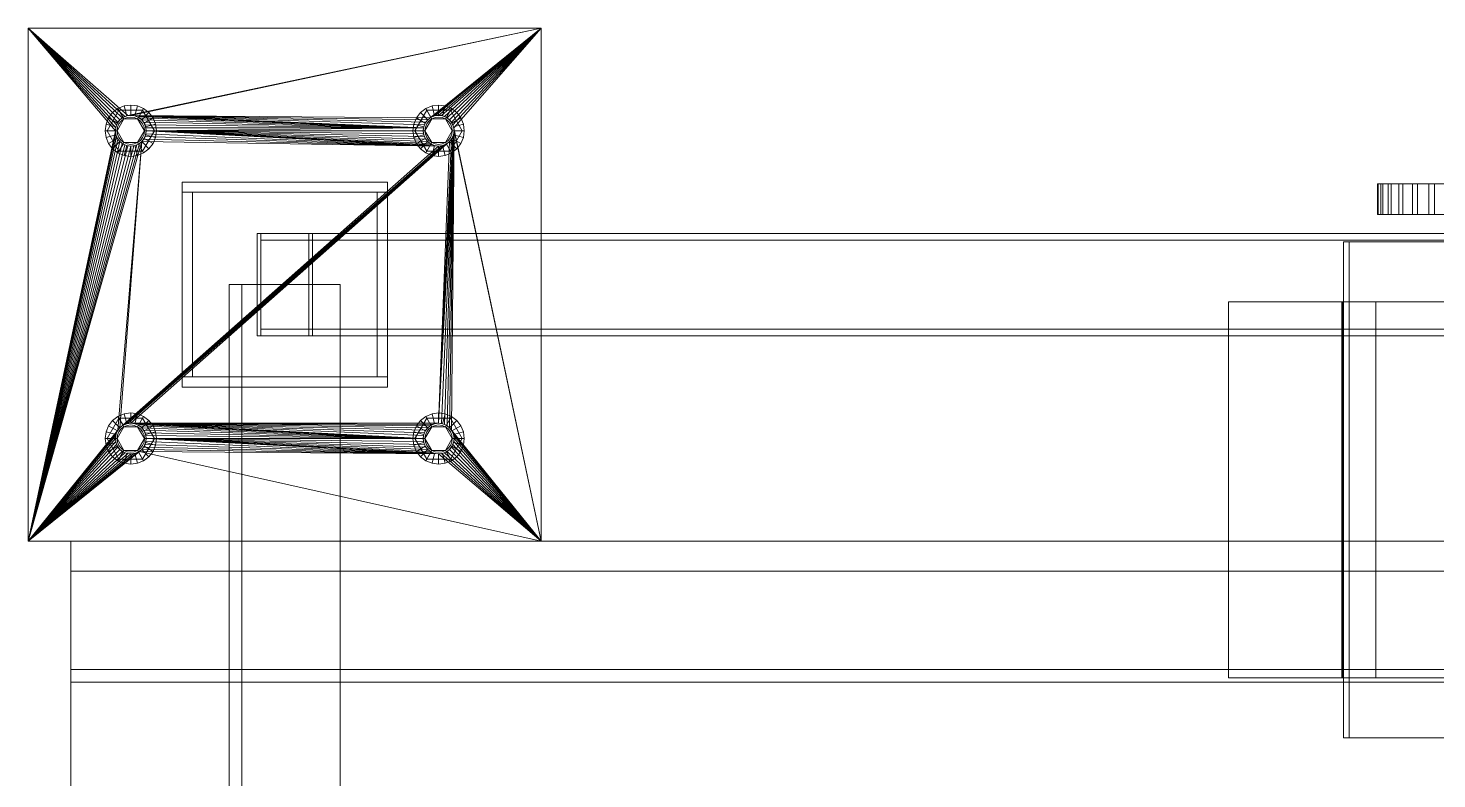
# Model space of a CAD drawing. Header units: millimetres. Extents: x -191664 to 191490, y -197311 to 10263.
# Drawn here: x 9095 to 9918, y -17539 to -17100 of the extents above; entities that cross this region are included whole.
import ezdxf

# ---------------------------------------------------------------- set-up
doc = ezdxf.new("R2010")
doc.units = ezdxf.units.MM
doc.layers.add('superior_C01', color=7, linetype='Continuous', lineweight=0)
doc.layers.add('superior_mezcladora', color=7, linetype='Continuous', lineweight=0)

msp = doc.modelspace()

# ---------------------------------------------------------------- linework, layer by layer
at = {"layer": 'superior_C01', "color": 9, "true_color": 0xbac6cb}
for p, q in [((9885.48, -17191), (9883.55, -17191)), ((9883.55, -17191), (9883.92, -17191)), ((9883.55, -17209), (9883.55, -17191)), ((9883.92, -17191), (9886.58, -17191)), ((9883.92, -17209), (9883.92, -17191)), ((9889.64, -17191), (9885.48, -17191)), ((9885.48, -17209), (9885.48, -17191)), ((9886.58, -17191), (9891.42, -17191)), ((9886.58, -17209), (9886.58, -17191)), ((9895.87, -17191), (9889.64, -17191)), ((9889.64, -17209), (9889.64, -17191)), ((9891.42, -17191), (9898.26, -17191)), ((9891.42, -17209), (9891.42, -17191)), ((9903.92, -17191), (9895.87, -17191)), ((9895.87, -17209), (9895.87, -17191)), ((9898.26, -17191), (9906.83, -17191)), ((9898.26, -17209), (9898.26, -17191)), ((9913.49, -17191), (9903.92, -17191)), ((9903.92, -17209), (9903.92, -17191)), ((9906.83, -17191), (9916.81, -17191)), ((9906.83, -17209), (9906.83, -17191)), ((9924.21, -17191), (9913.49, -17191)), ((9913.49, -17209), (9913.49, -17191)), ((9916.81, -17191), (9927.81, -17191)), ((9916.81, -17209), (9916.81, -17191)), ((9883.92, -17209), (9883.55, -17209)), ((9883.55, -17209), (9885.48, -17209)), ((9886.58, -17209), (9883.92, -17209)), ((9885.48, -17209), (9889.64, -17209)), ((9891.42, -17209), (9886.58, -17209)), ((9889.64, -17209), (9895.87, -17209)), ((9898.26, -17209), (9891.42, -17209)), ((9895.87, -17209), (9903.92, -17209)), ((9906.83, -17209), (9898.26, -17209)), ((9903.92, -17209), (9913.49, -17209)), ((9916.81, -17209), (9906.83, -17209)), ((9913.49, -17209), (9924.21, -17209)), ((9927.81, -17209), (9916.81, -17209))]:
    msp.add_line(p, q, dxfattribs=at)
at = {"layer": 'superior_C01', "color": 139, "true_color": 0x354b57}
for p, q in [((10583.61, -17225), (9863.62, -17225)), ((9863.62, -17225), (9863.62, -17515)), ((9866.82, -17225), (9863.62, -17225)), ((9866.82, -17515), (9866.82, -17225)), ((9866.82, -17225), (10586.81, -17225)), ((10052.19, -17260), (9862.71, -17260)), ((9862.71, -17260), (9862.71, -17480)), ((9882.57, -17260), (9862.71, -17260)), ((9882.57, -17480), (9882.57, -17260)), ((9882.57, -17260), (10072.04, -17260)), ((9862.71, -17480), (10052.19, -17480)), ((9862.71, -17480), (9882.57, -17480)), ((10072.04, -17480), (9882.57, -17480)), ((9863.62, -17515), (10583.61, -17515)), ((9863.62, -17515), (9866.82, -17515)), ((10586.81, -17515), (9866.82, -17515))]:
    msp.add_line(p, q, dxfattribs=at)
at = {"layer": 'superior_C01', "color": 147, "true_color": 0x1f7180}
for p, q in [((9985.91, -17260), (9796.44, -17260)), ((9796.44, -17260), (9796.44, -17480)), ((9863.03, -17260), (9796.44, -17260)), ((9863.03, -17480), (9863.03, -17260)), ((9863.03, -17260), (10052.51, -17260)), ((9796.44, -17480), (9985.91, -17480)), ((9796.44, -17480), (9863.03, -17480)), ((10052.51, -17480), (9863.03, -17480))]:
    msp.add_line(p, q, dxfattribs=at)
at = {"layer": 'superior_mezcladora', "color": 252, "true_color": 0x82929a}
for p, q in [((9094.53, -17400), (9094.53, -17100)), ((9094.53, -17100), (9145.53, -17160)), ((9094.53, -17100), (9145.7, -17158.24)), ((9094.53, -17100), (9146.21, -17156.56)), ((9094.53, -17100), (9147.05, -17155)), ((9094.53, -17100), (9148.16, -17153.64)), ((9094.53, -17100), (9149.53, -17152.52)), ((9094.53, -17100), (9151.08, -17151.69)), ((9094.53, -17100), (9152.77, -17151.17)), ((9094.53, -17100), (9394.53, -17100)), ((9394.53, -17100), (9152.77, -17151.17)), ((9394.53, -17100), (9154.53, -17151)), ((9394.53, -17100), (9329.53, -17152.52)), ((9394.53, -17100), (9331.08, -17151.69)), ((9394.53, -17100), (9332.77, -17151.17)), ((9394.53, -17100), (9334.53, -17151)), ((9394.53, -17100), (9336.28, -17151.17)), ((9394.53, -17100), (9337.97, -17151.69)), ((9394.53, -17100), (9339.53, -17152.52)), ((9394.53, -17100), (9340.89, -17153.64)), ((9394.53, -17100), (9342.01, -17155)), ((9394.53, -17100), (9342.84, -17156.56)), ((9394.53, -17100), (9343.36, -17158.24)), ((9394.53, -17100), (9394.53, -17400)), ((9147.05, -17155), (9146.21, -17156.56)), ((9148.16, -17153.64), (9147.05, -17155)), ((9149.53, -17152.52), (9148.16, -17153.64)), ((9151.08, -17151.69), (9149.53, -17152.52)), ((9152.77, -17151.17), (9151.08, -17151.69)), ((9154.53, -17151), (9152.77, -17151.17)), ((9156.28, -17151.17), (9154.53, -17151)), ((9154.53, -17151), (9325.7, -17158.24)), ((9154.53, -17151), (9326.21, -17156.56)), ((9154.53, -17151), (9327.05, -17155)), ((9154.53, -17151), (9328.16, -17153.64)), ((9154.53, -17151), (9329.53, -17152.52)), ((9157.97, -17151.69), (9156.28, -17151.17)), ((9156.28, -17151.17), (9325.7, -17158.24)), ((9159.53, -17152.52), (9157.97, -17151.69)), ((9157.97, -17151.69), (9325.7, -17158.24)), ((9160.89, -17153.64), (9159.53, -17152.52)), ((9159.53, -17152.52), (9325.7, -17158.24)), ((9162.01, -17155), (9160.89, -17153.64)), ((9160.89, -17153.64), (9325.7, -17158.24)), ((9162.84, -17156.56), (9162.01, -17155)), ((9162.01, -17155), (9325.7, -17158.24)), ((9327.05, -17155), (9326.21, -17156.56)), ((9328.16, -17153.64), (9327.05, -17155)), ((9329.53, -17152.52), (9328.16, -17153.64)), ((9331.08, -17151.69), (9329.53, -17152.52)), ((9332.77, -17151.17), (9331.08, -17151.69)), ((9334.53, -17151), (9332.77, -17151.17)), ((9336.28, -17151.17), (9334.53, -17151)), ((9337.97, -17151.69), (9336.28, -17151.17)), ((9339.53, -17152.52), (9337.97, -17151.69)), ((9340.89, -17153.64), (9339.53, -17152.52)), ((9342.01, -17155), (9340.89, -17153.64)), ((9342.84, -17156.56), (9342.01, -17155)), ((9094.53, -17400), (9145.53, -17160)), ((9145.7, -17161.76), (9094.53, -17400)), ((9146.21, -17163.44), (9094.53, -17400)), ((9145.7, -17158.24), (9145.53, -17160)), ((9145.53, -17160), (9145.7, -17161.76)), ((9146.21, -17156.56), (9145.7, -17158.24)), ((9145.7, -17161.76), (9146.21, -17163.44)), ((9146.21, -17163.44), (9147.05, -17165)), ((9162.01, -17165), (9162.84, -17163.44)), ((9163.36, -17158.24), (9162.84, -17156.56)), ((9162.84, -17156.56), (9325.7, -17158.24)), ((9162.84, -17163.44), (9163.36, -17161.76)), ((9334.53, -17169), (9162.84, -17163.44)), ((9163.53, -17160), (9163.36, -17158.24)), ((9163.36, -17158.24), (9325.7, -17158.24)), ((9163.36, -17161.76), (9163.53, -17160)), ((9334.53, -17169), (9163.36, -17161.76)), ((9163.53, -17160), (9325.7, -17158.24)), ((9325.53, -17160), (9163.53, -17160)), ((9325.7, -17161.76), (9163.53, -17160)), ((9326.21, -17163.44), (9163.53, -17160)), ((9327.05, -17165), (9163.53, -17160)), ((9328.16, -17166.36), (9163.53, -17160)), ((9329.53, -17167.48), (9163.53, -17160)), ((9331.08, -17168.31), (9163.53, -17160)), ((9332.77, -17168.83), (9163.53, -17160)), ((9334.53, -17169), (9163.53, -17160)), ((9325.7, -17158.24), (9325.53, -17160)), ((9325.53, -17160), (9325.7, -17161.76)), ((9326.21, -17156.56), (9325.7, -17158.24)), ((9325.7, -17161.76), (9326.21, -17163.44)), ((9326.21, -17163.44), (9327.05, -17165)), ((9343.53, -17160), (9334.53, -17331)), ((9343.36, -17161.76), (9334.53, -17331)), ((9342.84, -17163.44), (9334.53, -17331)), ((9343.53, -17160), (9336.28, -17331.17)), ((9337.97, -17331.69), (9343.53, -17160)), ((9339.53, -17332.52), (9343.53, -17160)), ((9340.89, -17333.64), (9343.53, -17160)), ((9342.01, -17335), (9343.53, -17160)), ((9342.01, -17165), (9342.84, -17163.44)), ((9343.36, -17158.24), (9342.84, -17156.56)), ((9342.84, -17163.44), (9343.36, -17161.76)), ((9394.53, -17400), (9343.36, -17158.24)), ((9343.53, -17160), (9343.36, -17158.24)), ((9343.36, -17161.76), (9343.53, -17160)), ((9394.53, -17400), (9343.53, -17160)), ((9147.05, -17165), (9094.53, -17400)), ((9148.16, -17166.36), (9094.53, -17400)), ((9160.89, -17166.36), (9094.53, -17400)), ((9149.53, -17167.48), (9094.53, -17400)), ((9159.53, -17167.48), (9094.53, -17400)), ((9151.08, -17168.31), (9094.53, -17400)), ((9157.97, -17168.31), (9094.53, -17400)), ((9152.77, -17168.83), (9094.53, -17400)), ((9156.28, -17168.83), (9094.53, -17400)), ((9154.53, -17169), (9094.53, -17400)), ((9147.05, -17165), (9148.16, -17166.36)), ((9160.89, -17166.36), (9147.05, -17335)), ((9148.16, -17166.36), (9149.53, -17167.48)), ((9160.89, -17166.36), (9148.16, -17333.64)), ((9340.89, -17166.36), (9148.16, -17333.64)), ((9339.53, -17167.48), (9148.16, -17333.64)), ((9337.97, -17168.31), (9148.16, -17333.64)), ((9336.28, -17168.83), (9148.16, -17333.64)), ((9334.53, -17169), (9148.16, -17333.64)), ((9340.89, -17166.36), (9149.53, -17332.52)), ((9149.53, -17167.48), (9151.08, -17168.31)), ((9340.89, -17166.36), (9151.08, -17331.69)), ((9151.08, -17168.31), (9152.77, -17168.83)), ((9340.89, -17166.36), (9152.77, -17331.17)), ((9152.77, -17168.83), (9154.53, -17169)), ((9340.89, -17166.36), (9154.53, -17331)), ((9154.53, -17169), (9156.28, -17168.83)), ((9156.28, -17168.83), (9157.97, -17168.31)), ((9157.97, -17168.31), (9159.53, -17167.48)), ((9159.53, -17167.48), (9160.89, -17166.36)), ((9160.89, -17166.36), (9162.01, -17165)), ((9334.53, -17169), (9160.89, -17166.36)), ((9334.53, -17169), (9162.01, -17165)), ((9327.05, -17165), (9328.16, -17166.36)), ((9328.16, -17166.36), (9329.53, -17167.48)), ((9329.53, -17167.48), (9331.08, -17168.31)), ((9331.08, -17168.31), (9332.77, -17168.83)), ((9332.77, -17168.83), (9334.53, -17169)), ((9342.01, -17165), (9334.53, -17331)), ((9340.89, -17166.36), (9334.53, -17331)), ((9334.53, -17169), (9336.28, -17168.83)), ((9336.28, -17168.83), (9337.97, -17168.31)), ((9337.97, -17168.31), (9339.53, -17167.48)), ((9339.53, -17167.48), (9340.89, -17166.36)), ((9340.89, -17166.36), (9342.01, -17165)), ((9094.53, -17400), (9147.05, -17335)), ((9094.53, -17400), (9146.21, -17336.56)), ((9146.21, -17336.56), (9145.7, -17338.24)), ((9147.05, -17335), (9146.21, -17336.56)), ((9148.16, -17333.64), (9147.05, -17335)), ((9149.53, -17332.52), (9148.16, -17333.64)), ((9151.08, -17331.69), (9149.53, -17332.52)), ((9152.77, -17331.17), (9151.08, -17331.69)), ((9154.53, -17331), (9152.77, -17331.17)), ((9156.28, -17331.17), (9154.53, -17331)), ((9154.53, -17331), (9325.53, -17340)), ((9154.53, -17331), (9325.7, -17338.24)), ((9154.53, -17331), (9326.21, -17336.56)), ((9154.53, -17331), (9327.05, -17335)), ((9154.53, -17331), (9328.16, -17333.64)), ((9154.53, -17331), (9329.53, -17332.52)), ((9154.53, -17331), (9331.08, -17331.69)), ((9154.53, -17331), (9332.77, -17331.17)), ((9154.53, -17331), (9334.53, -17331)), ((9157.97, -17331.69), (9156.28, -17331.17)), ((9156.28, -17331.17), (9325.53, -17340)), ((9159.53, -17332.52), (9157.97, -17331.69)), ((9157.97, -17331.69), (9325.53, -17340)), ((9160.89, -17333.64), (9159.53, -17332.52)), ((9159.53, -17332.52), (9325.53, -17340)), ((9162.01, -17335), (9160.89, -17333.64)), ((9160.89, -17333.64), (9325.53, -17340)), ((9162.84, -17336.56), (9162.01, -17335)), ((9162.01, -17335), (9325.53, -17340)), ((9163.36, -17338.24), (9162.84, -17336.56)), ((9162.84, -17336.56), (9325.53, -17340)), ((9326.21, -17336.56), (9325.7, -17338.24)), ((9327.05, -17335), (9326.21, -17336.56)), ((9328.16, -17333.64), (9327.05, -17335)), ((9329.53, -17332.52), (9328.16, -17333.64)), ((9331.08, -17331.69), (9329.53, -17332.52)), ((9332.77, -17331.17), (9331.08, -17331.69)), ((9334.53, -17331), (9332.77, -17331.17)), ((9336.28, -17331.17), (9334.53, -17331)), ((9337.97, -17331.69), (9336.28, -17331.17)), ((9339.53, -17332.52), (9337.97, -17331.69)), ((9340.89, -17333.64), (9339.53, -17332.52)), ((9342.01, -17335), (9340.89, -17333.64)), ((9342.84, -17336.56), (9342.01, -17335)), ((9342.01, -17335), (9394.53, -17400)), ((9343.36, -17338.24), (9342.84, -17336.56)), ((9342.84, -17336.56), (9394.53, -17400)), ((9094.53, -17400), (9145.7, -17338.24)), ((9145.53, -17340), (9094.53, -17400)), ((9145.7, -17341.76), (9094.53, -17400)), ((9146.21, -17343.44), (9094.53, -17400)), ((9147.05, -17345), (9094.53, -17400)), ((9145.7, -17338.24), (9145.53, -17340)), ((9145.53, -17340), (9145.7, -17341.76)), ((9145.7, -17341.76), (9146.21, -17343.44)), ((9146.21, -17343.44), (9147.05, -17345)), ((9147.05, -17345), (9148.16, -17346.36)), ((9160.89, -17346.36), (9162.01, -17345)), ((9162.01, -17345), (9162.84, -17343.44)), ((9334.53, -17349), (9162.01, -17345)), ((9162.84, -17343.44), (9163.36, -17341.76)), ((9334.53, -17349), (9162.84, -17343.44)), ((9163.53, -17340), (9163.36, -17338.24)), ((9163.36, -17338.24), (9325.53, -17340)), ((9163.36, -17341.76), (9163.53, -17340)), ((9334.53, -17349), (9163.36, -17341.76)), ((9325.53, -17340), (9163.53, -17340)), ((9325.7, -17341.76), (9163.53, -17340)), ((9326.21, -17343.44), (9163.53, -17340)), ((9327.05, -17345), (9163.53, -17340)), ((9328.16, -17346.36), (9163.53, -17340)), ((9329.53, -17347.48), (9163.53, -17340)), ((9331.08, -17348.31), (9163.53, -17340)), ((9332.77, -17348.83), (9163.53, -17340)), ((9334.53, -17349), (9163.53, -17340)), ((9325.7, -17338.24), (9325.53, -17340)), ((9325.53, -17340), (9325.7, -17341.76)), ((9325.7, -17341.76), (9326.21, -17343.44)), ((9326.21, -17343.44), (9327.05, -17345)), ((9327.05, -17345), (9328.16, -17346.36)), ((9340.89, -17346.36), (9342.01, -17345)), ((9342.01, -17345), (9342.84, -17343.44)), ((9342.01, -17345), (9394.53, -17400)), ((9342.84, -17343.44), (9343.36, -17341.76)), ((9342.84, -17343.44), (9394.53, -17400)), ((9343.53, -17340), (9343.36, -17338.24)), ((9343.36, -17338.24), (9394.53, -17400)), ((9343.36, -17341.76), (9343.53, -17340)), ((9343.36, -17341.76), (9394.53, -17400)), ((9343.53, -17340), (9394.53, -17400)), ((9148.16, -17346.36), (9094.53, -17400)), ((9149.53, -17347.48), (9094.53, -17400)), ((9159.53, -17347.48), (9094.53, -17400)), ((9151.08, -17348.31), (9094.53, -17400)), ((9157.97, -17348.31), (9094.53, -17400)), ((9152.77, -17348.83), (9094.53, -17400)), ((9156.28, -17348.83), (9094.53, -17400)), ((9154.53, -17349), (9094.53, -17400)), ((9148.16, -17346.36), (9149.53, -17347.48)), ((9149.53, -17347.48), (9151.08, -17348.31)), ((9151.08, -17348.31), (9152.77, -17348.83)), ((9152.77, -17348.83), (9154.53, -17349)), ((9154.53, -17349), (9156.28, -17348.83)), ((9156.28, -17348.83), (9157.97, -17348.31)), ((9157.97, -17348.31), (9159.53, -17347.48)), ((9159.53, -17347.48), (9160.89, -17346.36)), ((9159.53, -17347.48), (9394.53, -17400)), ((9334.53, -17349), (9159.53, -17347.48)), ((9334.53, -17349), (9160.89, -17346.36)), ((9328.16, -17346.36), (9329.53, -17347.48)), ((9329.53, -17347.48), (9331.08, -17348.31)), ((9331.08, -17348.31), (9332.77, -17348.83)), ((9332.77, -17348.83), (9334.53, -17349)), ((9334.53, -17349), (9336.28, -17348.83)), ((9334.53, -17349), (9394.53, -17400)), ((9336.28, -17348.83), (9337.97, -17348.31)), ((9336.28, -17348.83), (9394.53, -17400)), ((9337.97, -17348.31), (9339.53, -17347.48)), ((9337.97, -17348.31), (9394.53, -17400)), ((9339.53, -17347.48), (9340.89, -17346.36)), ((9339.53, -17347.48), (9394.53, -17400)), ((9340.89, -17346.36), (9394.53, -17400)), ((9394.53, -17400), (9094.53, -17400))]:
    msp.add_line(p, q, dxfattribs=at)
at = {"layer": 'superior_mezcladora', "color": 252, "true_color": 0x8ba19a}
for p, q in [((9147.6, -17148.01), (9140.68, -17160)), ((9147.03, -17147.01), (9143.92, -17149.39)), ((9150.65, -17145.51), (9147.03, -17147.01)), ((9150.03, -17152.21), (9147.03, -17147.01)), ((9161.45, -17148.01), (9147.6, -17148.01)), ((9150.53, -17153.07), (9147.6, -17148.01)), ((9154.53, -17145), (9150.65, -17145.51)), ((9152.2, -17151.31), (9150.65, -17145.51)), ((9158.41, -17145.51), (9154.53, -17145)), ((9154.53, -17151), (9154.53, -17145)), ((9156.86, -17151.31), (9158.41, -17145.51)), ((9162.03, -17147.01), (9158.41, -17145.51)), ((9158.53, -17153.07), (9161.45, -17148.01)), ((9159.03, -17152.21), (9162.03, -17147.01)), ((9168.38, -17160), (9161.45, -17148.01)), ((9165.14, -17149.39), (9162.03, -17147.01)), ((9327.6, -17148.01), (9320.68, -17160)), ((9327.03, -17147.01), (9323.92, -17149.39)), ((9330.65, -17145.51), (9327.03, -17147.01)), ((9330.03, -17152.21), (9327.03, -17147.01)), ((9341.45, -17148.01), (9327.6, -17148.01)), ((9330.53, -17153.07), (9327.6, -17148.01)), ((9334.53, -17145), (9330.65, -17145.51)), ((9332.2, -17151.31), (9330.65, -17145.51)), ((9338.41, -17145.51), (9334.53, -17145)), ((9334.53, -17151), (9334.53, -17145)), ((9336.86, -17151.31), (9338.41, -17145.51)), ((9342.03, -17147.01), (9338.41, -17145.51)), ((9338.53, -17153.07), (9341.45, -17148.01)), ((9339.03, -17152.21), (9342.03, -17147.01)), ((9348.38, -17160), (9341.45, -17148.01)), ((9345.14, -17149.39), (9342.03, -17147.01)), ((9140.04, -17156.12), (9139.53, -17160)), ((9141.54, -17152.5), (9140.04, -17156.12)), ((9145.84, -17157.67), (9140.04, -17156.12)), ((9143.92, -17149.39), (9141.54, -17152.5)), ((9146.73, -17155.5), (9141.54, -17152.5)), ((9148.16, -17153.64), (9143.92, -17149.39)), ((9145.84, -17157.67), (9146.73, -17155.5)), ((9146.53, -17160), (9150.53, -17153.07)), ((9146.73, -17155.5), (9148.16, -17153.64)), ((9148.16, -17153.64), (9150.03, -17152.21)), ((9150.03, -17152.21), (9152.2, -17151.31)), ((9150.53, -17153.07), (9158.53, -17153.07)), ((9152.2, -17151.31), (9154.53, -17151)), ((9154.53, -17151), (9156.86, -17151.31)), ((9156.86, -17151.31), (9159.03, -17152.21)), ((9158.53, -17153.07), (9162.53, -17160)), ((9159.03, -17152.21), (9160.89, -17153.64)), ((9160.89, -17153.64), (9165.14, -17149.39)), ((9160.89, -17153.64), (9162.32, -17155.5)), ((9162.32, -17155.5), (9167.52, -17152.5)), ((9162.32, -17155.5), (9163.22, -17157.67)), ((9163.22, -17157.67), (9169.02, -17156.12)), ((9167.52, -17152.5), (9165.14, -17149.39)), ((9169.02, -17156.12), (9167.52, -17152.5)), ((9169.53, -17160), (9169.02, -17156.12)), ((9320.04, -17156.12), (9319.53, -17160)), ((9321.54, -17152.5), (9320.04, -17156.12)), ((9325.84, -17157.67), (9320.04, -17156.12)), ((9323.92, -17149.39), (9321.54, -17152.5)), ((9326.73, -17155.5), (9321.54, -17152.5)), ((9328.16, -17153.64), (9323.92, -17149.39)), ((9325.84, -17157.67), (9326.73, -17155.5)), ((9326.53, -17160), (9330.53, -17153.07)), ((9326.73, -17155.5), (9328.16, -17153.64)), ((9328.16, -17153.64), (9330.03, -17152.21)), ((9330.03, -17152.21), (9332.2, -17151.31)), ((9330.53, -17153.07), (9338.53, -17153.07)), ((9332.2, -17151.31), (9334.53, -17151)), ((9334.53, -17151), (9336.86, -17151.31)), ((9336.86, -17151.31), (9339.03, -17152.21)), ((9338.53, -17153.07), (9342.53, -17160)), ((9339.03, -17152.21), (9340.89, -17153.64)), ((9340.89, -17153.64), (9345.14, -17149.39)), ((9340.89, -17153.64), (9342.32, -17155.5)), ((9342.32, -17155.5), (9347.52, -17152.5)), ((9342.32, -17155.5), (9343.22, -17157.67)), ((9343.22, -17157.67), (9349.02, -17156.12)), ((9347.52, -17152.5), (9345.14, -17149.39)), ((9349.02, -17156.12), (9347.52, -17152.5)), ((9349.53, -17160), (9349.02, -17156.12)), ((9145.53, -17160), (9139.53, -17160)), ((9139.53, -17160), (9140.04, -17163.88)), ((9145.84, -17162.33), (9140.04, -17163.88)), ((9140.04, -17163.88), (9141.54, -17167.5)), ((9146.53, -17160), (9140.68, -17160)), ((9140.68, -17160), (9147.6, -17171.99)), ((9146.73, -17164.5), (9141.54, -17167.5)), ((9145.53, -17160), (9145.84, -17157.67)), ((9145.84, -17162.33), (9145.53, -17160)), ((9146.73, -17164.5), (9145.84, -17162.33)), ((9150.53, -17166.93), (9146.53, -17160)), ((9148.16, -17166.36), (9146.73, -17164.5)), ((9162.53, -17160), (9158.53, -17166.93)), ((9162.32, -17164.5), (9160.89, -17166.36)), ((9161.45, -17171.99), (9168.38, -17160)), ((9163.22, -17162.33), (9162.32, -17164.5)), ((9162.32, -17164.5), (9167.52, -17167.5)), ((9168.38, -17160), (9162.53, -17160)), ((9163.22, -17157.67), (9163.53, -17160)), ((9163.53, -17160), (9163.22, -17162.33)), ((9163.22, -17162.33), (9169.02, -17163.88)), ((9169.53, -17160), (9163.53, -17160)), ((9167.52, -17167.5), (9169.02, -17163.88)), ((9169.02, -17163.88), (9169.53, -17160)), ((9325.53, -17160), (9319.53, -17160)), ((9319.53, -17160), (9320.04, -17163.88)), ((9325.84, -17162.33), (9320.04, -17163.88)), ((9320.04, -17163.88), (9321.54, -17167.5)), ((9326.53, -17160), (9320.68, -17160)), ((9320.68, -17160), (9327.6, -17171.99)), ((9326.73, -17164.5), (9321.54, -17167.5)), ((9325.53, -17160), (9325.84, -17157.67)), ((9325.84, -17162.33), (9325.53, -17160)), ((9326.73, -17164.5), (9325.84, -17162.33)), ((9330.53, -17166.93), (9326.53, -17160)), ((9328.16, -17166.36), (9326.73, -17164.5)), ((9342.53, -17160), (9338.53, -17166.93)), ((9342.32, -17164.5), (9340.89, -17166.36)), ((9341.45, -17171.99), (9348.38, -17160)), ((9343.22, -17162.33), (9342.32, -17164.5)), ((9342.32, -17164.5), (9347.52, -17167.5)), ((9348.38, -17160), (9342.53, -17160)), ((9343.22, -17157.67), (9343.53, -17160)), ((9343.53, -17160), (9343.22, -17162.33)), ((9343.22, -17162.33), (9349.02, -17163.88)), ((9349.53, -17160), (9343.53, -17160)), ((9347.52, -17167.5), (9349.02, -17163.88)), ((9349.02, -17163.88), (9349.53, -17160)), ((9141.54, -17167.5), (9143.92, -17170.61)), ((9148.16, -17166.36), (9143.92, -17170.61)), ((9143.92, -17170.61), (9147.03, -17172.99)), ((9150.03, -17167.79), (9147.03, -17172.99)), ((9150.53, -17166.93), (9147.6, -17171.99)), ((9147.6, -17171.99), (9161.45, -17171.99)), ((9150.03, -17167.79), (9148.16, -17166.36)), ((9152.2, -17168.69), (9150.03, -17167.79)), ((9158.53, -17166.93), (9150.53, -17166.93)), ((9152.2, -17168.69), (9150.65, -17174.49)), ((9154.53, -17169), (9152.2, -17168.69)), ((9156.86, -17168.69), (9154.53, -17169)), ((9154.53, -17169), (9154.53, -17175)), ((9159.03, -17167.79), (9156.86, -17168.69)), ((9156.86, -17168.69), (9158.41, -17174.49)), ((9158.53, -17166.93), (9161.45, -17171.99)), ((9160.89, -17166.36), (9159.03, -17167.79)), ((9159.03, -17167.79), (9162.03, -17172.99)), ((9160.89, -17166.36), (9165.14, -17170.61)), ((9162.03, -17172.99), (9165.14, -17170.61)), ((9165.14, -17170.61), (9167.52, -17167.5)), ((9321.54, -17167.5), (9323.92, -17170.61)), ((9328.16, -17166.36), (9323.92, -17170.61)), ((9323.92, -17170.61), (9327.03, -17172.99)), ((9330.03, -17167.79), (9327.03, -17172.99)), ((9330.53, -17166.93), (9327.6, -17171.99)), ((9327.6, -17171.99), (9341.45, -17171.99)), ((9330.03, -17167.79), (9328.16, -17166.36)), ((9332.2, -17168.69), (9330.03, -17167.79)), ((9338.53, -17166.93), (9330.53, -17166.93)), ((9332.2, -17168.69), (9330.65, -17174.49)), ((9334.53, -17169), (9332.2, -17168.69)), ((9336.86, -17168.69), (9334.53, -17169)), ((9334.53, -17169), (9334.53, -17175)), ((9339.03, -17167.79), (9336.86, -17168.69)), ((9336.86, -17168.69), (9338.41, -17174.49)), ((9338.53, -17166.93), (9341.45, -17171.99)), ((9340.89, -17166.36), (9339.03, -17167.79)), ((9339.03, -17167.79), (9342.03, -17172.99)), ((9340.89, -17166.36), (9345.14, -17170.61)), ((9342.03, -17172.99), (9345.14, -17170.61)), ((9345.14, -17170.61), (9347.52, -17167.5)), ((9147.03, -17172.99), (9150.65, -17174.49)), ((9150.65, -17174.49), (9154.53, -17175)), ((9154.53, -17175), (9158.41, -17174.49)), ((9158.41, -17174.49), (9162.03, -17172.99)), ((9327.03, -17172.99), (9330.65, -17174.49)), ((9330.65, -17174.49), (9334.53, -17175)), ((9334.53, -17175), (9338.41, -17174.49)), ((9338.41, -17174.49), (9342.03, -17172.99)), ((9147.6, -17328.01), (9140.68, -17340)), ((9143.92, -17329.39), (9141.54, -17332.5)), ((9147.03, -17327.01), (9143.92, -17329.39)), ((9148.16, -17333.64), (9143.92, -17329.39)), ((9150.65, -17325.51), (9147.03, -17327.01)), ((9150.03, -17332.21), (9147.03, -17327.01)), ((9161.45, -17328.01), (9147.6, -17328.01)), ((9150.53, -17333.07), (9147.6, -17328.01)), ((9154.53, -17325), (9150.65, -17325.51)), ((9152.2, -17331.31), (9150.65, -17325.51)), ((9158.41, -17325.51), (9154.53, -17325)), ((9154.53, -17331), (9154.53, -17325)), ((9156.86, -17331.31), (9158.41, -17325.51)), ((9162.03, -17327.01), (9158.41, -17325.51)), ((9158.53, -17333.07), (9161.45, -17328.01)), ((9159.03, -17332.21), (9162.03, -17327.01)), ((9160.89, -17333.64), (9165.14, -17329.39)), ((9168.38, -17340), (9161.45, -17328.01)), ((9165.14, -17329.39), (9162.03, -17327.01)), ((9167.52, -17332.5), (9165.14, -17329.39)), ((9327.6, -17328.01), (9320.68, -17340)), ((9323.92, -17329.39), (9321.54, -17332.5)), ((9327.03, -17327.01), (9323.92, -17329.39)), ((9328.16, -17333.64), (9323.92, -17329.39)), ((9330.65, -17325.51), (9327.03, -17327.01)), ((9330.03, -17332.21), (9327.03, -17327.01)), ((9341.45, -17328.01), (9327.6, -17328.01)), ((9330.53, -17333.07), (9327.6, -17328.01)), ((9334.53, -17325), (9330.65, -17325.51)), ((9332.2, -17331.31), (9330.65, -17325.51)), ((9338.41, -17325.51), (9334.53, -17325)), ((9334.53, -17331), (9334.53, -17325)), ((9336.86, -17331.31), (9338.41, -17325.51)), ((9342.03, -17327.01), (9338.41, -17325.51)), ((9338.53, -17333.07), (9341.45, -17328.01)), ((9339.03, -17332.21), (9342.03, -17327.01)), ((9340.89, -17333.64), (9345.14, -17329.39)), ((9348.38, -17340), (9341.45, -17328.01)), ((9345.14, -17329.39), (9342.03, -17327.01)), ((9347.52, -17332.5), (9345.14, -17329.39)), ((9140.04, -17336.12), (9139.53, -17340)), ((9141.54, -17332.5), (9140.04, -17336.12)), ((9145.84, -17337.67), (9140.04, -17336.12)), ((9146.73, -17335.5), (9141.54, -17332.5)), ((9145.84, -17337.67), (9146.73, -17335.5)), ((9146.53, -17340), (9150.53, -17333.07)), ((9146.73, -17335.5), (9148.16, -17333.64)), ((9148.16, -17333.64), (9150.03, -17332.21)), ((9150.03, -17332.21), (9152.2, -17331.31)), ((9150.53, -17333.07), (9158.53, -17333.07)), ((9152.2, -17331.31), (9154.53, -17331)), ((9154.53, -17331), (9156.86, -17331.31)), ((9156.86, -17331.31), (9159.03, -17332.21)), ((9158.53, -17333.07), (9162.53, -17340)), ((9159.03, -17332.21), (9160.89, -17333.64)), ((9160.89, -17333.64), (9162.32, -17335.5)), ((9162.32, -17335.5), (9167.52, -17332.5)), ((9162.32, -17335.5), (9163.22, -17337.67)), ((9163.22, -17337.67), (9169.02, -17336.12)), ((9169.02, -17336.12), (9167.52, -17332.5)), ((9169.53, -17340), (9169.02, -17336.12)), ((9320.04, -17336.12), (9319.53, -17340)), ((9321.54, -17332.5), (9320.04, -17336.12)), ((9325.84, -17337.67), (9320.04, -17336.12)), ((9326.73, -17335.5), (9321.54, -17332.5)), ((9325.84, -17337.67), (9326.73, -17335.5)), ((9326.53, -17340), (9330.53, -17333.07)), ((9326.73, -17335.5), (9328.16, -17333.64)), ((9328.16, -17333.64), (9330.03, -17332.21)), ((9330.03, -17332.21), (9332.2, -17331.31)), ((9330.53, -17333.07), (9338.53, -17333.07)), ((9332.2, -17331.31), (9334.53, -17331)), ((9334.53, -17331), (9336.86, -17331.31)), ((9336.86, -17331.31), (9339.03, -17332.21)), ((9338.53, -17333.07), (9342.53, -17340)), ((9339.03, -17332.21), (9340.89, -17333.64)), ((9340.89, -17333.64), (9342.32, -17335.5)), ((9342.32, -17335.5), (9347.52, -17332.5)), ((9342.32, -17335.5), (9343.22, -17337.67)), ((9343.22, -17337.67), (9349.02, -17336.12)), ((9349.02, -17336.12), (9347.52, -17332.5)), ((9349.53, -17340), (9349.02, -17336.12)), ((9145.53, -17340), (9139.53, -17340)), ((9139.53, -17340), (9140.04, -17343.88)), ((9145.84, -17342.33), (9140.04, -17343.88)), ((9140.04, -17343.88), (9141.54, -17347.5)), ((9146.53, -17340), (9140.68, -17340)), ((9140.68, -17340), (9147.6, -17351.99)), ((9146.73, -17344.5), (9141.54, -17347.5)), ((9145.53, -17340), (9145.84, -17337.67)), ((9145.84, -17342.33), (9145.53, -17340)), ((9146.73, -17344.5), (9145.84, -17342.33)), ((9150.53, -17346.93), (9146.53, -17340)), ((9148.16, -17346.36), (9146.73, -17344.5)), ((9162.53, -17340), (9158.53, -17346.93)), ((9162.32, -17344.5), (9160.89, -17346.36)), ((9161.45, -17351.99), (9168.38, -17340)), ((9163.22, -17342.33), (9162.32, -17344.5)), ((9162.32, -17344.5), (9167.52, -17347.5)), ((9168.38, -17340), (9162.53, -17340)), ((9163.22, -17337.67), (9163.53, -17340)), ((9163.53, -17340), (9163.22, -17342.33)), ((9163.22, -17342.33), (9169.02, -17343.88)), ((9169.53, -17340), (9163.53, -17340)), ((9167.52, -17347.5), (9169.02, -17343.88)), ((9169.02, -17343.88), (9169.53, -17340)), ((9325.53, -17340), (9319.53, -17340)), ((9319.53, -17340), (9320.04, -17343.88)), ((9325.84, -17342.33), (9320.04, -17343.88)), ((9320.04, -17343.88), (9321.54, -17347.5)), ((9326.53, -17340), (9320.68, -17340)), ((9320.68, -17340), (9327.6, -17351.99)), ((9326.73, -17344.5), (9321.54, -17347.5)), ((9325.53, -17340), (9325.84, -17337.67)), ((9325.84, -17342.33), (9325.53, -17340)), ((9326.73, -17344.5), (9325.84, -17342.33)), ((9330.53, -17346.93), (9326.53, -17340)), ((9328.16, -17346.36), (9326.73, -17344.5)), ((9342.53, -17340), (9338.53, -17346.93)), ((9342.32, -17344.5), (9340.89, -17346.36)), ((9341.45, -17351.99), (9348.38, -17340)), ((9343.22, -17342.33), (9342.32, -17344.5)), ((9342.32, -17344.5), (9347.52, -17347.5)), ((9348.38, -17340), (9342.53, -17340)), ((9343.22, -17337.67), (9343.53, -17340)), ((9343.53, -17340), (9343.22, -17342.33)), ((9343.22, -17342.33), (9349.02, -17343.88)), ((9349.53, -17340), (9343.53, -17340)), ((9347.52, -17347.5), (9349.02, -17343.88)), ((9349.02, -17343.88), (9349.53, -17340)), ((9141.54, -17347.5), (9143.92, -17350.61)), ((9148.16, -17346.36), (9143.92, -17350.61)), ((9143.92, -17350.61), (9147.03, -17352.99)), ((9150.03, -17347.79), (9147.03, -17352.99)), ((9147.03, -17352.99), (9150.65, -17354.49)), ((9150.53, -17346.93), (9147.6, -17351.99)), ((9147.6, -17351.99), (9161.45, -17351.99)), ((9150.03, -17347.79), (9148.16, -17346.36)), ((9152.2, -17348.69), (9150.03, -17347.79)), ((9158.53, -17346.93), (9150.53, -17346.93)), ((9152.2, -17348.69), (9150.65, -17354.49)), ((9154.53, -17349), (9152.2, -17348.69)), ((9156.86, -17348.69), (9154.53, -17349)), ((9154.53, -17349), (9154.53, -17355)), ((9159.03, -17347.79), (9156.86, -17348.69)), ((9156.86, -17348.69), (9158.41, -17354.49)), ((9158.41, -17354.49), (9162.03, -17352.99)), ((9158.53, -17346.93), (9161.45, -17351.99)), ((9160.89, -17346.36), (9159.03, -17347.79)), ((9159.03, -17347.79), (9162.03, -17352.99)), ((9160.89, -17346.36), (9165.14, -17350.61)), ((9162.03, -17352.99), (9165.14, -17350.61)), ((9165.14, -17350.61), (9167.52, -17347.5)), ((9321.54, -17347.5), (9323.92, -17350.61)), ((9328.16, -17346.36), (9323.92, -17350.61)), ((9323.92, -17350.61), (9327.03, -17352.99)), ((9330.03, -17347.79), (9327.03, -17352.99)), ((9327.03, -17352.99), (9330.65, -17354.49)), ((9330.53, -17346.93), (9327.6, -17351.99)), ((9327.6, -17351.99), (9341.45, -17351.99)), ((9330.03, -17347.79), (9328.16, -17346.36)), ((9332.2, -17348.69), (9330.03, -17347.79)), ((9338.53, -17346.93), (9330.53, -17346.93)), ((9332.2, -17348.69), (9330.65, -17354.49)), ((9334.53, -17349), (9332.2, -17348.69)), ((9336.86, -17348.69), (9334.53, -17349)), ((9334.53, -17349), (9334.53, -17355)), ((9339.03, -17347.79), (9336.86, -17348.69)), ((9336.86, -17348.69), (9338.41, -17354.49)), ((9338.41, -17354.49), (9342.03, -17352.99)), ((9338.53, -17346.93), (9341.45, -17351.99)), ((9340.89, -17346.36), (9339.03, -17347.79)), ((9339.03, -17347.79), (9342.03, -17352.99)), ((9340.89, -17346.36), (9345.14, -17350.61)), ((9342.03, -17352.99), (9345.14, -17350.61)), ((9345.14, -17350.61), (9347.52, -17347.5)), ((9150.65, -17354.49), (9154.53, -17355)), ((9154.53, -17355), (9158.41, -17354.49)), ((9330.65, -17354.49), (9334.53, -17355)), ((9334.53, -17355), (9338.41, -17354.49))]:
    msp.add_line(p, q, dxfattribs=at)
at = {"layer": 'superior_mezcladora', "color": 9, "true_color": 0xaeb9be}
for p, q in [((9146.8, -17157.93), (9147.6, -17156)), ((9147.6, -17156), (9148.87, -17154.34)), ((9148.87, -17154.34), (9150.53, -17153.07)), ((9150.53, -17153.07), (9152.46, -17152.27)), ((9152.46, -17152.27), (9154.53, -17152)), ((9154.53, -17152), (9156.6, -17152.27)), ((9156.6, -17152.27), (9158.53, -17153.07)), ((9158.53, -17153.07), (9160.19, -17154.34)), ((9160.19, -17154.34), (9161.46, -17156)), ((9161.46, -17156), (9162.26, -17157.93)), ((9326.8, -17157.93), (9327.6, -17156)), ((9327.6, -17156), (9328.87, -17154.34)), ((9328.87, -17154.34), (9330.53, -17153.07)), ((9330.53, -17153.07), (9332.46, -17152.27)), ((9332.46, -17152.27), (9334.53, -17152)), ((9334.53, -17152), (9336.6, -17152.27)), ((9336.6, -17152.27), (9338.53, -17153.07)), ((9338.53, -17153.07), (9340.19, -17154.34)), ((9340.19, -17154.34), (9341.46, -17156)), ((9341.46, -17156), (9342.26, -17157.93)), ((9146.53, -17160), (9146.8, -17157.93)), ((9146.8, -17162.07), (9146.53, -17160)), ((9147.6, -17164), (9146.8, -17162.07)), ((9148.87, -17165.66), (9147.6, -17164)), ((9161.46, -17164), (9160.19, -17165.66)), ((9162.26, -17162.07), (9161.46, -17164)), ((9162.26, -17157.93), (9162.53, -17160)), ((9162.53, -17160), (9162.26, -17162.07)), ((9326.53, -17160), (9326.8, -17157.93)), ((9326.8, -17162.07), (9326.53, -17160)), ((9327.6, -17164), (9326.8, -17162.07)), ((9328.87, -17165.66), (9327.6, -17164)), ((9341.46, -17164), (9340.19, -17165.66)), ((9342.26, -17162.07), (9341.46, -17164)), ((9342.26, -17157.93), (9342.53, -17160)), ((9342.53, -17160), (9342.26, -17162.07)), ((9150.53, -17166.93), (9148.87, -17165.66)), ((9152.46, -17167.73), (9150.53, -17166.93)), ((9154.53, -17168), (9152.46, -17167.73)), ((9156.6, -17167.73), (9154.53, -17168)), ((9158.53, -17166.93), (9156.6, -17167.73)), ((9160.19, -17165.66), (9158.53, -17166.93)), ((9330.53, -17166.93), (9328.87, -17165.66)), ((9332.46, -17167.73), (9330.53, -17166.93)), ((9334.53, -17168), (9332.46, -17167.73)), ((9336.6, -17167.73), (9334.53, -17168)), ((9338.53, -17166.93), (9336.6, -17167.73)), ((9340.19, -17165.66), (9338.53, -17166.93)), ((9146.8, -17337.93), (9147.6, -17336)), ((9147.6, -17336), (9148.87, -17334.34)), ((9148.87, -17334.34), (9150.53, -17333.07)), ((9150.53, -17333.07), (9152.46, -17332.27)), ((9152.46, -17332.27), (9154.53, -17332)), ((9154.53, -17332), (9156.6, -17332.27)), ((9156.6, -17332.27), (9158.53, -17333.07)), ((9158.53, -17333.07), (9160.19, -17334.34)), ((9160.19, -17334.34), (9161.46, -17336)), ((9161.46, -17336), (9162.26, -17337.93)), ((9326.8, -17337.93), (9327.6, -17336)), ((9327.6, -17336), (9328.87, -17334.34)), ((9328.87, -17334.34), (9330.53, -17333.07)), ((9330.53, -17333.07), (9332.46, -17332.27)), ((9332.46, -17332.27), (9334.53, -17332)), ((9334.53, -17332), (9336.6, -17332.27)), ((9336.6, -17332.27), (9338.53, -17333.07)), ((9338.53, -17333.07), (9340.19, -17334.34)), ((9340.19, -17334.34), (9341.46, -17336)), ((9341.46, -17336), (9342.26, -17337.93)), ((9146.53, -17340), (9146.8, -17337.93)), ((9146.8, -17342.07), (9146.53, -17340)), ((9147.6, -17344), (9146.8, -17342.07)), ((9148.87, -17345.66), (9147.6, -17344)), ((9150.53, -17346.93), (9148.87, -17345.66)), ((9160.19, -17345.66), (9158.53, -17346.93)), ((9161.46, -17344), (9160.19, -17345.66)), ((9162.26, -17342.07), (9161.46, -17344)), ((9162.26, -17337.93), (9162.53, -17340)), ((9162.53, -17340), (9162.26, -17342.07)), ((9326.53, -17340), (9326.8, -17337.93)), ((9326.8, -17342.07), (9326.53, -17340)), ((9327.6, -17344), (9326.8, -17342.07)), ((9328.87, -17345.66), (9327.6, -17344)), ((9330.53, -17346.93), (9328.87, -17345.66)), ((9340.19, -17345.66), (9338.53, -17346.93)), ((9341.46, -17344), (9340.19, -17345.66)), ((9342.26, -17342.07), (9341.46, -17344)), ((9342.26, -17337.93), (9342.53, -17340)), ((9342.53, -17340), (9342.26, -17342.07)), ((9152.46, -17347.73), (9150.53, -17346.93)), ((9154.53, -17348), (9152.46, -17347.73)), ((9156.6, -17347.73), (9154.53, -17348)), ((9158.53, -17346.93), (9156.6, -17347.73)), ((9332.46, -17347.73), (9330.53, -17346.93)), ((9334.53, -17348), (9332.46, -17347.73)), ((9336.6, -17347.73), (9334.53, -17348)), ((9338.53, -17346.93), (9336.6, -17347.73))]:
    msp.add_line(p, q, dxfattribs=at)
at = {"layer": 'superior_mezcladora', "color": 8, "true_color": 0x667b86}
for p, q in [((9184.53, -17196), (9184.53, -17190)), ((9184.53, -17190), (9304.53, -17190)), ((9304.53, -17196), (9184.53, -17196)), ((9184.53, -17304), (9184.53, -17196)), ((9184.53, -17196), (9190.53, -17196)), ((9190.53, -17196), (9190.53, -17304)), ((9298.53, -17304), (9298.53, -17196)), ((9298.53, -17196), (9304.53, -17196)), ((9304.53, -17190), (9304.53, -17196)), ((9304.53, -17196), (9304.53, -17304)), ((10553.33, -17220), (9228.33, -17220)), ((9228.33, -17220), (9228.33, -17280)), ((9230.49, -17220), (9228.33, -17220)), ((9230.49, -17280), (9230.49, -17220)), ((9230.49, -17220), (10555.49, -17220)), ((9230.49, -17220), (9230.49, -17224)), ((9258.57, -17220), (9230.49, -17220)), ((10583.57, -17220), (9258.57, -17220)), ((9258.57, -17220), (9258.57, -17280)), ((9260.73, -17220), (9258.57, -17220)), ((9258.57, -17224), (9258.57, -17220)), ((9260.73, -17280), (9260.73, -17220)), ((9260.73, -17220), (10585.73, -17220)), ((9230.49, -17224), (10555.49, -17224)), ((9230.49, -17224), (9258.57, -17224)), ((10583.57, -17224), (9258.57, -17224)), ((9277.03, -17250), (9212.03, -17250)), ((9212.03, -17250), (9212.03, -18750)), ((9219.53, -17250), (9212.03, -17250)), ((9219.53, -18750), (9219.53, -17250)), ((9277.03, -18750), (9277.03, -17250)), ((10555.49, -17276), (9230.49, -17276)), ((9230.49, -17276), (9230.49, -17280)), ((9258.57, -17276), (9230.49, -17276)), ((9258.57, -17280), (9258.57, -17276)), ((9258.57, -17276), (10583.57, -17276)), ((9228.33, -17280), (10553.33, -17280)), ((9228.33, -17280), (9230.49, -17280)), ((10555.49, -17280), (9230.49, -17280)), ((9230.49, -17280), (9258.57, -17280)), ((9258.57, -17280), (10583.57, -17280)), ((9258.57, -17280), (9260.73, -17280)), ((10585.73, -17280), (9260.73, -17280)), ((9184.53, -17310), (9184.53, -17304)), ((9184.53, -17304), (9304.53, -17304)), ((9190.53, -17304), (9184.53, -17304)), ((9304.53, -17304), (9298.53, -17304)), ((9304.53, -17304), (9304.53, -17310)), ((9304.53, -17310), (9184.53, -17310)), ((9119.53, -17482.5), (9119.53, -17417.5)), ((9119.53, -17417.5), (10569.53, -17417.5)), ((9119.53, -17482.5), (9119.53, -17475)), ((9119.53, -17475), (10569.53, -17475)), ((10569.53, -17482.5), (9119.53, -17482.5))]:
    msp.add_line(p, q, dxfattribs=at)
at = {"layer": 'superior_mezcladora', "color": 251, "true_color": 0x64686b}
for p, q in [((9119.53, -18600), (9119.53, -17400)), ((9119.53, -17400), (10569.53, -17400))]:
    msp.add_line(p, q, dxfattribs=at)

doc.saveas('drawing.dxf')
